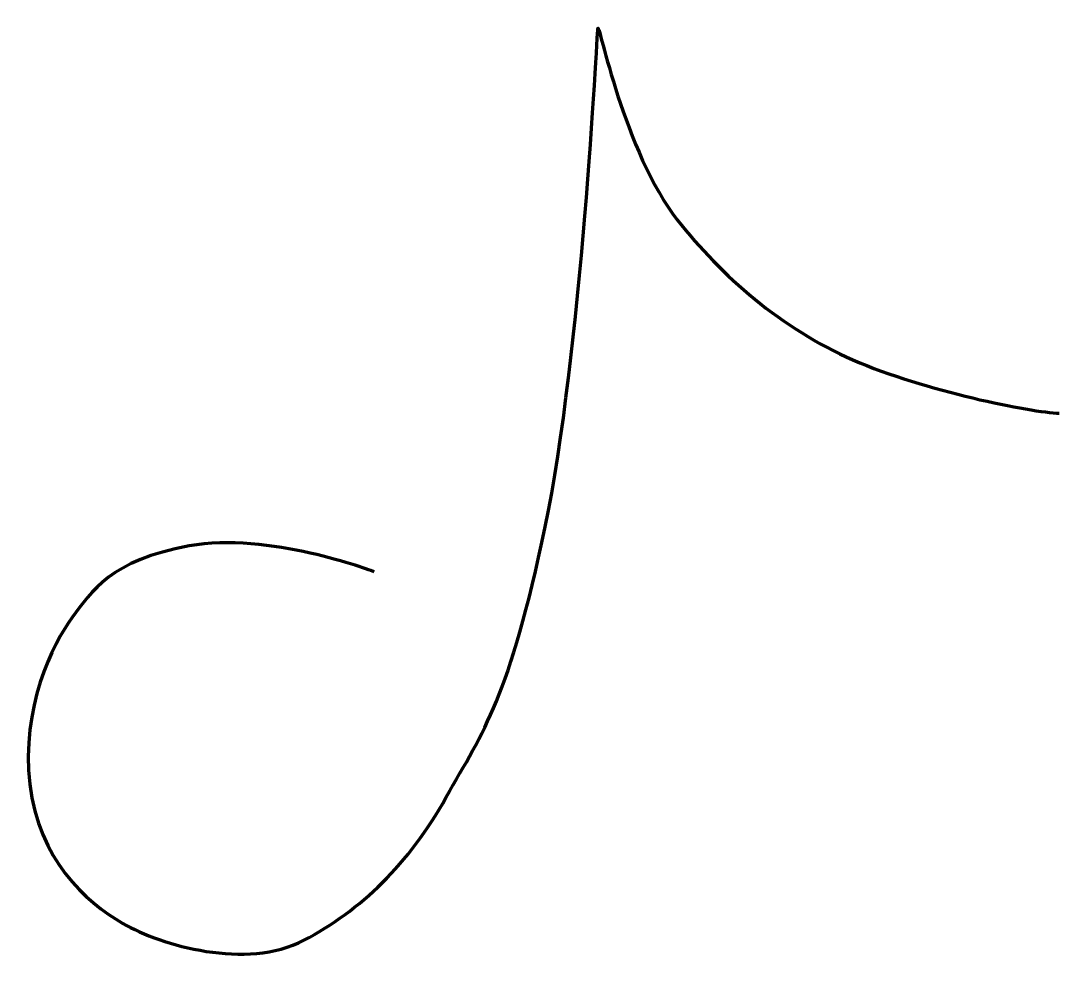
# Model space of a CAD drawing. Extents: x 1092 to 1934, y -1470 to -700.
import ezdxf

# ---------------------------------------------------------------- set-up
doc = ezdxf.new("R2010")
doc.units = 0
doc.header["$MEASUREMENT"] = 0
doc.layers.add('cantis_path', color=7, linetype='Continuous', lineweight=0)

msp = doc.modelspace()

# ---------------------------------------------------------------- linework, layer by layer
at = {"layer": 'cantis_path', "color": 7, "lineweight": 140}
msp.add_open_spline([(1378.83, -1146.88), (1376.45, -1145.89), (1292.85, -1114.24), (1229.03, -1125.85), (1165.2, -1137.45), (1149.9, -1162.77), (1134.08, -1183.87), (1118.26, -1204.97), (1092.41, -1257.72), (1099.79, -1318.9), (1107.18, -1380.09), (1144.1, -1413.85), (1175.22, -1431.78), (1206.34, -1449.72), (1275.44, -1469.76), (1321.86, -1445.5), (1368.28, -1421.23), (1406.78, -1383.78), (1437.38, -1329.45), (1467.97, -1275.12), (1488.38, -1249.55), (1517.55, -1110.43), (1546.7, -971.43), (1559.75, -712.69), (1560.28, -706.43), (1560.81, -700.18), (1581.71, -806.9), (1624.63, -861.58), (1660.23, -906.95), (1709.03, -949.67), (1767.05, -974.99), (1825.07, -1000.31), (1912.1, -1017.72), (1934.26, -1018.24)], degree=3, knots=[0, 0, 0, 0, 1, 1, 1, 2, 2, 2, 3, 3, 3, 4, 4, 4, 5, 5, 5, 6, 6, 6, 7, 7, 7, 8, 8, 8, 9, 9, 9, 10, 10, 10, 11, 11, 11, 11], dxfattribs=at)

doc.saveas('drawing.dxf')
